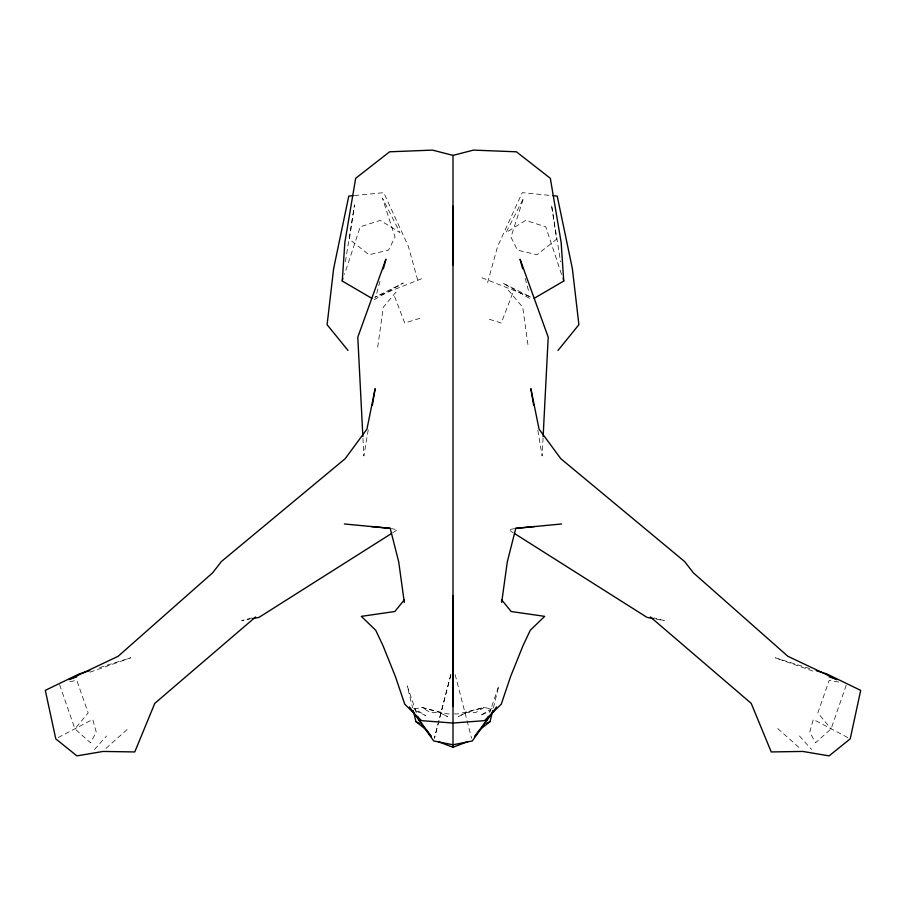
<?xml version="1.0" encoding="UTF-8"?>
<svg xmlns="http://www.w3.org/2000/svg" width="906" height="906" viewBox="0 0 906 906"><rect width="100%" height="100%" fill="white"/><g stroke="black" fill="none" stroke-linecap="round" stroke-linejoin="round"><path stroke-width="0.68" stroke-dasharray="4.53 3.4" d="M543.068 437.825L542.139 456.001L537.768 429.897M377.711 347.089L383.306 307.236L397.677 290.113M345.435 261.709L354.495 204.937L349.376 239.207L369.014 254.756L388.527 250.113L395.039 237.089L382.411 198.029L399.942 232.627L380.35 220.373L360.226 226.84L344.461 274.439M368.232 429.897L363.861 456.001L362.932 437.825M493.408 707.88L498.753 685.921L489.67 712.592M376.771 293.34L380.803 278.312M487.609 282.593L497.643 246.319L522.252 192.672L551.618 195.549M847.801 737.563L813.282 719.421L809.76 732.116L815.513 742.795L831.085 728.877L846.374 684.743M512.603 293.397L501.267 323.012L486.182 318.323M58.199 737.563L92.718 719.421L96.24 732.116L90.487 742.795L74.915 728.877L88.176 712.909L76.829 680.429L67.316 682.037M94.507 749.477L106.512 735.989M105.979 748.401L128.278 728.515M392.649 532.796L397.417 529.784L391.403 528.583M492.196 708.333L480.248 715.627L490.542 710.7M374.155 299.682L403.238 283.068L374.835 297.247L424.076 277.768M90 672.173L130.747 657.801L96.376 668.571M419.818 318.323L404.733 323.012L393.397 293.397M251.8 617.96L241.698 620.621L249.682 619.126M514.597 528.583L508.583 529.784L513.351 532.796M354.382 195.549L383.748 192.672L408.357 246.319L418.391 282.593M414.178 709.081L421.845 707.461L439.365 712.399L447.677 716.646L438.878 712.275L430.61 712.671L421.845 707.461L447.677 713.928L450.339 713.928M454.336 713.928L458.323 713.928L484.155 707.461L491.822 709.081M838.684 682.037L829.171 680.429L817.824 712.909L831.085 728.877M656.318 619.126L664.302 620.621L654.2 617.96M809.624 668.571L775.253 657.801L816 672.173M481.924 277.768L531.165 297.247L502.762 283.068L531.845 299.682M415.458 710.7L425.752 715.627L413.804 708.333M777.722 728.515L800.021 748.401M799.488 735.989L811.493 749.477M508.323 290.113L522.694 307.236L528.289 347.089M59.626 684.743L74.915 728.877M416.33 712.592L407.247 685.921L412.592 707.88M561.539 274.439L545.774 226.84L525.65 220.373L506.058 232.627L523.589 198.029L510.961 237.089L517.473 250.113L536.986 254.756L556.624 239.207L551.505 204.937L560.565 261.709M525.197 278.312L529.229 293.34M455.163 674.642L471.596 738.254M450.837 674.642L434.404 738.243L450.837 674.744M484.155 707.461L475.39 712.671L466.635 712.399L458.323 716.646L466.635 712.399L484.155 707.461"/><path stroke-width="1.36" d="M496.522 706.929L472.298 740.949L453 744.789L453 155.39L432.524 150.113L389.591 151.8L355.662 178.323L344.846 242.457L342.264 281.053L371.8 298.3M453 264.937L453 206.138M543.136 436.42L548.209 337.168L520.067 259.184L522.637 268.742M372.366 405.175L375.129 388.685L366.941 429.161L345.152 458.73L221.358 561.561L212.661 572.807L118.142 656.284L68.958 679.591L76.851 676.816M342.264 281.053L342.785 278.323M488.311 716.589L487.405 719.262L474.574 736.748L479.648 729.851L490.067 721.606L492.739 710.632M534.699 526.522L515.797 528.345L507.303 561.811L501.709 602.218L501.641 599.829L511.177 611.527L544.687 616.352L530.282 630.27L523.045 645.57L510.633 676.442L501.245 704.211L484.472 720.655L453 723.045L421.528 720.655L404.755 704.211L395.367 676.442L382.955 645.57L375.718 630.27L361.313 616.352L394.823 611.527L404.359 599.829L404.291 602.218L398.697 561.811L390.203 528.345L371.301 526.522M383.363 268.742L385.933 259.184L357.791 337.168L362.864 436.42M558.005 350.418L578.9 324.699L572.354 268.561L557.213 196.092L553.011 195.685M255.594 616.963L154.79 703.362L134.768 751.946L103.193 751.436L76.919 755.887L55.787 738.877L45.3 690.361L79.196 673.951L89.762 670.644M391.449 533.555L258.991 617.382L252.344 618.628M534.2 298.3L563.736 281.053L561.154 242.457L550.338 178.323L516.409 151.8L473.476 150.113L453 155.39M486.431 723.554L490.067 721.606M438.142 741.606L453 747.257L467.858 741.606M352.989 195.685L348.787 196.092L333.646 268.561L327.1 324.699L347.995 350.418M515.797 528.345L561.618 523.974M344.382 523.974L390.203 528.345M653.656 618.628L647.009 617.382L514.551 533.555M453 744.789L433.702 740.949L409.478 706.929M816.238 670.644L826.804 673.951L860.7 690.361L850.213 738.877L829.081 755.887L802.807 751.436L771.233 751.946L751.21 703.362L650.406 616.963M829.149 676.816L837.042 679.591L787.858 656.284L693.339 572.807L684.642 561.561L560.848 458.73L539.059 429.161L530.871 388.685L533.634 405.175M413.261 710.632L415.933 721.606L419.569 723.554M415.933 721.606L426.352 729.851L431.426 736.748L418.595 719.262L417.689 716.589M563.215 278.323L563.736 281.053M453 706.476L453 595.593M453 745.445L453 747.257"/></g></svg>
